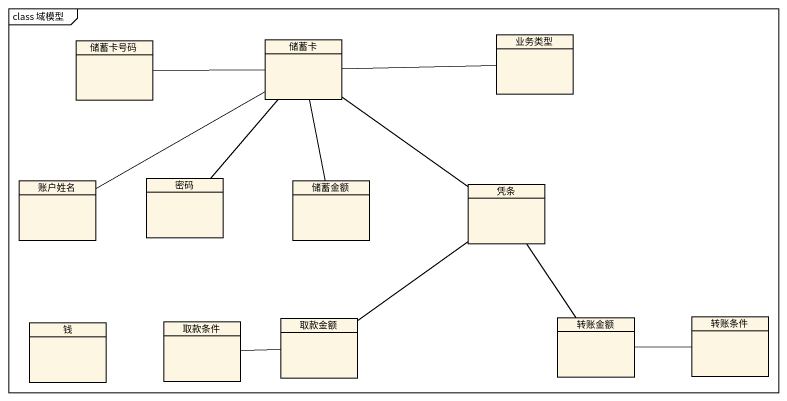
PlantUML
@startuml
mainframe class 域模型
hide circle
hide empty members
class 储蓄卡号码
class 储蓄卡
class 业务类型
class 密码
class 账户姓名
class 储蓄金额
class 凭条
class 钱
class 取款条件
class 取款金额
class 转账金额
class 转账条件
储蓄卡号码 -right- 储蓄卡
储蓄卡 -right- 业务类型
密码 -up- 储蓄卡
账户姓名 -right- 储蓄卡
储蓄金额 -up- 储蓄卡
凭条 -up- 储蓄卡
取款条件 -right- 取款金额
取款金额 -up- 凭条
转账金额 -up- 凭条
转账条件 -left- 转账金额
@enduml
